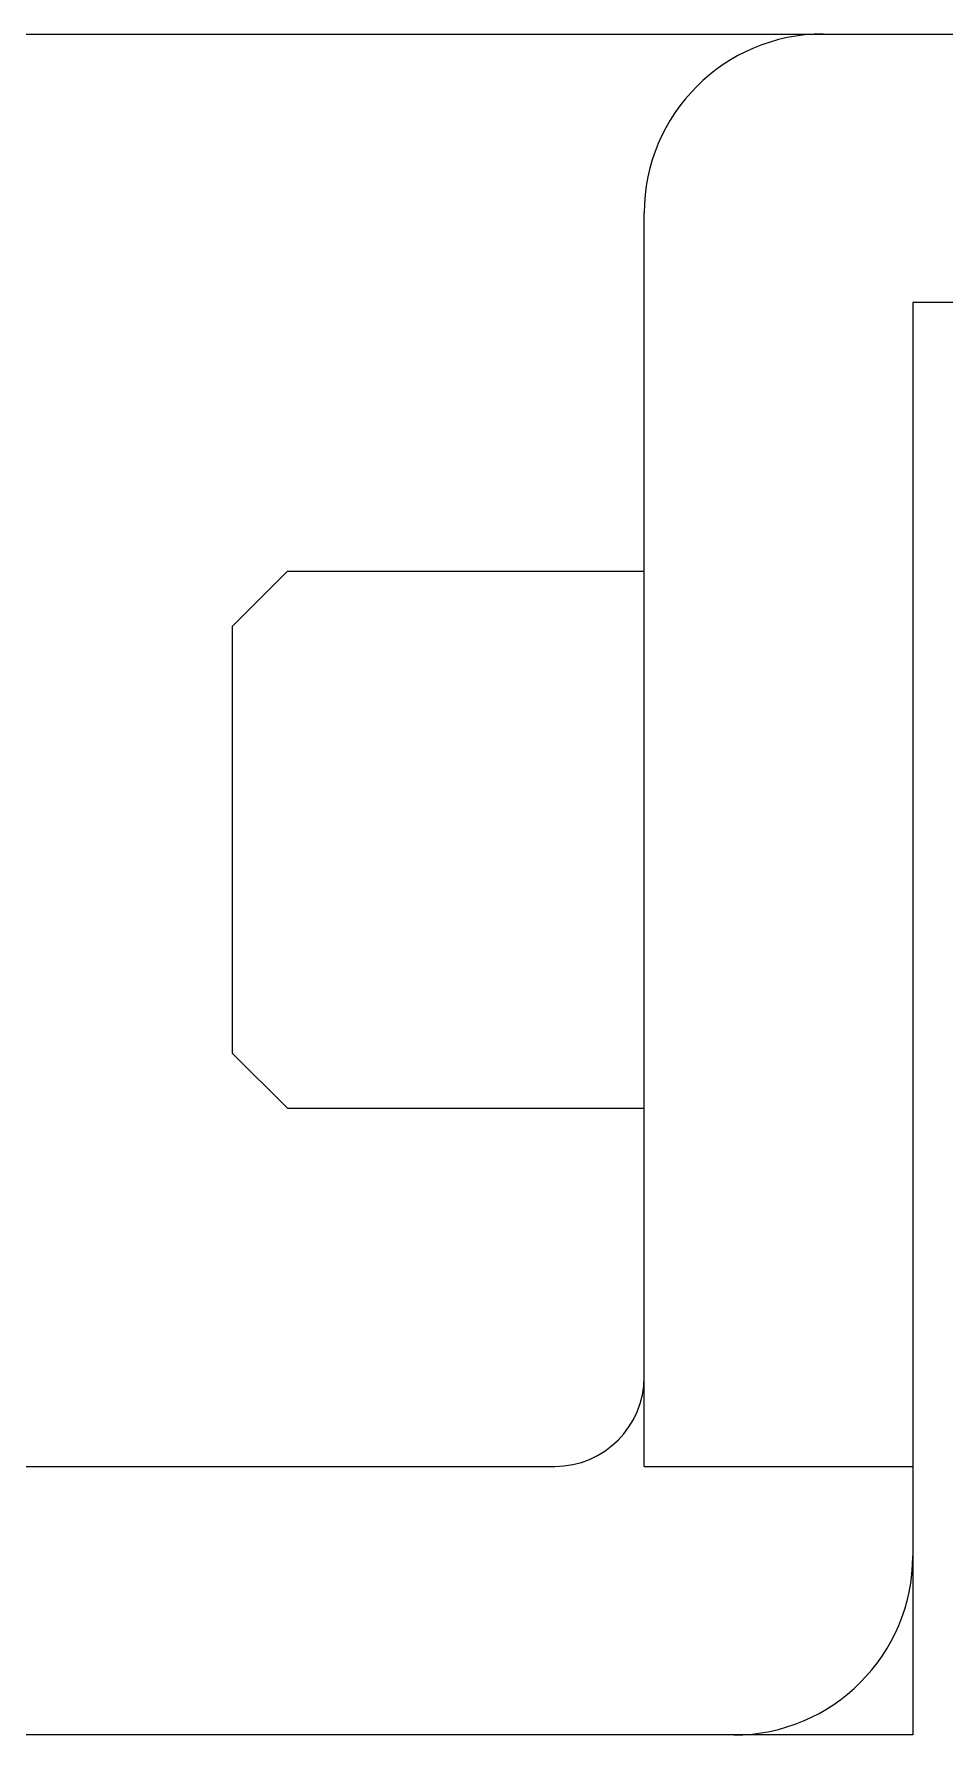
# Model space of a CAD drawing. Extents: x 1 to 262, y 0 to 247.
# Drawn here: x 247.98 to 253.07, y 107.77 to 117.27 of the extents above; entities that cross this region are included whole.
import ezdxf

# ---------------------------------------------------------------- set-up
doc = ezdxf.new("R2010")
doc.units = 0
doc.layers.get('0').update_dxf_attribs({"linetype": 'CONTINUOUS'})

msp = doc.modelspace()

# ---------------------------------------------------------------- linework, layer by layer
at = {"color": 7, "linetype": 'CONTINUOUS'}
for p, q in [((228.8877, 117.268), (260.8877, 117.268)), ((251.3877, 109.268), (251.3877, 116.268)), ((254.3877, 115.768), (252.8877, 115.768)), ((252.8877, 115.768), (252.8877, 107.768)), ((249.0877, 113.9612), (249.3944, 114.268)), ((249.3944, 114.268), (251.3877, 114.268)), ((249.0877, 111.5747), (249.0877, 113.9612)), ((249.0877, 111.5747), (249.3944, 111.268)), ((249.3944, 111.268), (251.3877, 111.268)), ((247.6177, 109.268), (250.8877, 109.268)), ((251.3877, 109.268), (252.8877, 109.268)), ((252.8877, 107.768), (236.8877, 107.768))]:
    msp.add_line(p, q, dxfattribs=at)
for centre, radius, start, end in [((252.3877, 116.268), 1, 90, 180), ((250.8877, 109.768), 0.5, 270, 0), ((251.8877, 108.768), 1, 270, 0)]:
    msp.add_arc(centre, radius, start, end, dxfattribs=at)

doc.saveas('drawing.dxf')
